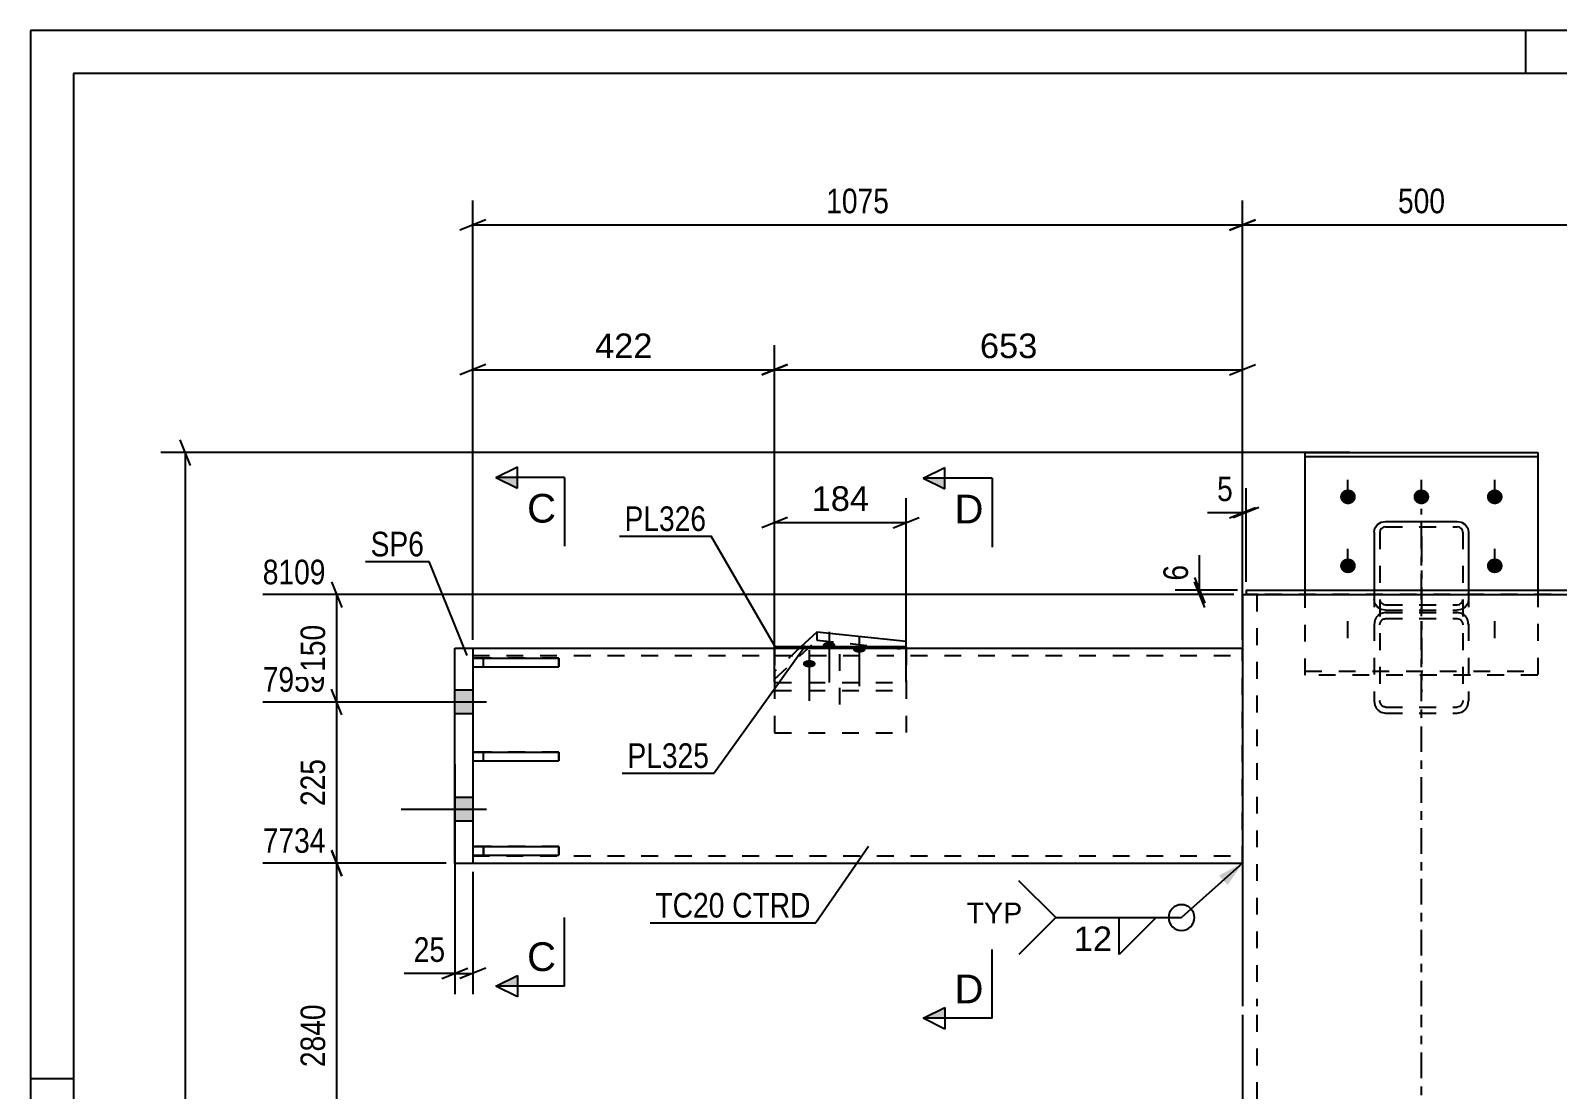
# Model space of a CAD drawing. Header units: millimetres. Extents: x -162 to 432, y -197 to 223.
# Drawn here: x -161.9 to 15.8, y 99.9 to 223.1 of the extents above; entities that cross this region are included whole.
import ezdxf

# ---------------------------------------------------------------- set-up
doc = ezdxf.new("R2010")
doc.units = ezdxf.units.MM
doc.linetypes.add('DXK_LINE_DOT2', pattern=[3.9198, 1.9599, -1.9599])
doc.linetypes.add('DXK_LINE_DOT3', pattern=[5.9187, 2.979, -0.9799, 0.9799, -0.9799])
doc.styles.add('Arial', font='ARIAL.TTF', dxfattribs={"height": 0.2})
doc.styles.add('Arial Narrow', font='ARIALN.TTF', dxfattribs={"height": 0.2})

# ---------------------------------------------------------------- blocks, each defined once
blk = doc.blocks.new('Unknown-284927994-1134')
at = {"color": 5, "linetype": 'Continuous'}
for p, q in [((432.12, 223.11), (-161.88, 223.11)), ((-161.88, 223.11), (-161.88, -196.89)), ((12.12, 218.11), (12.12, 223.11)), ((427.12, 218.11), (-156.88, 218.11)), ((-156.88, 218.11), (-156.88, -191.89)), ((-156.88, 101.11), (-161.88, 101.11))]:
    blk.add_line(p, q, dxfattribs=at)
blk = doc.blocks.new('Part-284927994-1891 - 1824')
at = {"color": 2, "linetype": 'Continuous'}
for p, q in [((-110.41, 128.16), (-100.41, 128.16)), ((-110.41, 128.16), (-110.41, 127.16)), ((-100.41, 128.16), (-100.41, 127.16)), ((-110.41, 127.16), (-100.41, 127.16))]:
    blk.add_line(p, q, dxfattribs=at)
at = {"color": 7, "linetype": 'DXK_LINE_DOT2'}
blk.add_line((-109.16, 127.16), (-109.16, 128.16), dxfattribs=at)
blk = doc.blocks.new('Part-284927994-1838 - 1824')
at = {"linetype": 'Continuous'}
blk.add_hatch(color=2, dxfattribs=at).paths.add_polyline_path([(0, 29.23), (-0.8, 30.63), (0.8, 30.63)])
at = {"color": 7, "linetype": 'DXK_LINE_DOT3'}
for p, q in [((0, 109.56), (0, 167.47)), ((0, 30.17), (0, 108.56)), ((0, -10), (0, 29.17))]:
    blk.add_line(p, q, dxfattribs=at)
at = {"color": 2, "linetype": 'Continuous'}
for p, q in [((-20.83, 157.47), (-20.83, 109.56)), ((-20.83, 157.47), (-20.42, 157.47)), ((-19.02, 157.47), (19.02, 157.47)), ((20.83, 157.47), (20.42, 157.47)), ((20.83, 157.47), (20.83, 109.56)), ((-20.83, 108.56), (-20.83, 30.17)), ((20.83, 108.56), (20.83, 30.17)), ((0, 29.23), (-0.8, 30.63)), ((-0.8, 30.63), (0.8, 30.63)), ((0.8, 30.63), (0, 29.23)), ((-20.83, 29.17), (-20.83, 12.5)), ((20.83, 29.17), (20.83, 12.5))]:
    blk.add_line(p, q, dxfattribs=at)
at = {"color": 7, "linetype": 'DXK_LINE_DOT2'}
for p, q in [((-19.04, 157.47), (-20.42, 157.47)), ((-19.02, 157.47), (-19.86, 157.47)), ((-19.17, 157.47), (-19.17, 109.56)), ((-19.04, 157.47), (-19.02, 157.47)), ((20.42, 157.47), (18.68, 157.47)), ((19.17, 157.47), (19.17, 109.56)), ((-19.17, 108.56), (-19.17, 30.17)), ((19.17, 108.56), (19.17, 30.17)), ((-19.17, 29.17), (-19.17, 0)), ((19.17, 29.17), (19.17, 0)), ((-20.83, 12.5), (-20.83, 0)), ((20.83, 12.5), (20.83, 0)), ((-20.83, 0), (20.83, 0))]:
    blk.add_line(p, q, dxfattribs=at)
at = {"color": 2, "linetype": 'Continuous'}
blk.add_circle((0, 30.13), 1, dxfattribs=at)
blk = doc.blocks.new('Bolt-284927994-1842 - 1824')
at = {"linetype": 'Continuous'}
for points in [[(-112.5, 146.35), (-112.5, 143.6), (-110.41, 143.6), (-110.41, 146.35)], [(-112.5, 146.35), (-112.5, 143.6), (-110.41, 143.6), (-110.41, 146.35)], [(-112.5, 133.85), (-112.5, 131.1), (-110.41, 131.1), (-110.41, 133.85)], [(-112.5, 133.85), (-112.5, 131.1), (-110.41, 131.1), (-110.41, 133.85)]]:
    blk.add_hatch(color=1, dxfattribs=at).paths.add_polyline_path(points)
at = {"color": 1, "linetype": 'Continuous'}
for p, q in [((-110.41, 146.35), (-112.5, 146.35)), ((-110.41, 146.35), (-112.5, 146.35)), ((-108.83, 144.97), (-118.75, 144.97)), ((-108.83, 144.97), (-118.75, 144.97)), ((-110.41, 143.6), (-112.5, 143.6)), ((-110.41, 143.6), (-112.5, 143.6)), ((-110.41, 133.85), (-112.5, 133.85)), ((-110.41, 133.85), (-112.5, 133.85)), ((-108.83, 132.47), (-118.75, 132.47)), ((-108.83, 132.47), (-118.75, 132.47)), ((-110.41, 131.1), (-112.5, 131.1)), ((-110.41, 131.1), (-112.5, 131.1))]:
    blk.add_line(p, q, dxfattribs=at)
blk = doc.blocks.new('Part-284927994-1907 - 1824')
at = {"color": 2, "linetype": 'Continuous'}
for p, q in [((-112.5, 126.22), (-112.5, 151.22)), ((-112.5, 151.22), (-110.41, 151.22)), ((-110.41, 151.22), (-110.41, 150.07)), ((-110.41, 149.07), (-110.41, 139.12)), ((-110.41, 138.12), (-110.41, 128.16)), ((-112.5, 126.22), (-110.41, 126.22)), ((-110.41, 127.16), (-110.41, 126.22))]:
    blk.add_line(p, q, dxfattribs=at)
at = {"color": 7, "linetype": 'DXK_LINE_DOT2'}
for p, q in [((-110.41, 150.07), (-110.41, 149.07)), ((-110.41, 139.12), (-110.41, 138.12)), ((-110.41, 128.16), (-110.41, 127.16))]:
    blk.add_line(p, q, dxfattribs=at)
blk = doc.blocks.new('Bolt-284927994-1843 - 1824')
at = {"linetype": 'Continuous'}
for points in [[(-8.56, 169.71), (-8.37, 169.69), (-8.19, 169.63), (-8.02, 169.54), (-7.88, 169.42), (-7.77, 169.28), (-7.69, 169.11), (-7.65, 168.94), (-7.65, 168.76), (-7.69, 168.58), (-7.77, 168.42), (-7.88, 168.27), (-8.02, 168.15), (-8.19, 168.06), (-8.37, 168), (-8.56, 167.98), (-8.75, 168), (-8.93, 168.06), (-9.1, 168.15), (-9.24, 168.27), (-9.35, 168.42), (-9.43, 168.58), (-9.47, 168.76), (-9.47, 168.94), (-9.43, 169.11), (-9.35, 169.28), (-9.24, 169.42), (-9.1, 169.54), (-8.93, 169.63), (-8.75, 169.69)], [(-0.02, 169.71), (0.17, 169.69), (0.35, 169.63), (0.52, 169.54), (0.66, 169.42), (0.78, 169.28), (0.85, 169.11), (0.89, 168.94), (0.89, 168.76), (0.85, 168.58), (0.78, 168.42), (0.66, 168.27), (0.52, 168.15), (0.35, 168.06), (0.17, 168), (-0.02, 167.98), (-0.21, 168), (-0.39, 168.06), (-0.56, 168.15), (-0.7, 168.27), (-0.81, 168.42), (-0.89, 168.58), (-0.93, 168.76), (-0.93, 168.94), (-0.89, 169.11), (-0.81, 169.28), (-0.7, 169.42), (-0.56, 169.54), (-0.39, 169.63), (-0.21, 169.69)], [(8.52, 169.71), (8.71, 169.69), (8.9, 169.63), (9.06, 169.54), (9.2, 169.42), (9.32, 169.28), (9.4, 169.11), (9.43, 168.94), (9.43, 168.76), (9.4, 168.58), (9.32, 168.42), (9.2, 168.27), (9.06, 168.15), (8.9, 168.06), (8.71, 168), (8.52, 167.98), (8.33, 168), (8.15, 168.06), (7.98, 168.15), (7.84, 168.27), (7.73, 168.42), (7.65, 168.58), (7.61, 168.76), (7.61, 168.94), (7.65, 169.11), (7.73, 169.28), (7.84, 169.42), (7.98, 169.54), (8.15, 169.63), (8.33, 169.69)], [(-8.56, 161.68), (-8.37, 161.66), (-8.19, 161.61), (-8.02, 161.52), (-7.88, 161.4), (-7.77, 161.25), (-7.69, 161.09), (-7.65, 160.91), (-7.65, 160.73), (-7.69, 160.55), (-7.77, 160.39), (-7.88, 160.24), (-8.02, 160.12), (-8.19, 160.03), (-8.37, 159.98), (-8.56, 159.96), (-8.75, 159.98), (-8.93, 160.03), (-9.1, 160.12), (-9.24, 160.24), (-9.35, 160.39), (-9.43, 160.55), (-9.47, 160.73), (-9.47, 160.91), (-9.43, 161.09), (-9.35, 161.25), (-9.24, 161.4), (-9.1, 161.52), (-8.93, 161.61), (-8.75, 161.66)], [(8.52, 161.68), (8.71, 161.66), (8.9, 161.61), (9.06, 161.52), (9.2, 161.4), (9.32, 161.25), (9.4, 161.09), (9.43, 160.91), (9.43, 160.73), (9.4, 160.55), (9.32, 160.39), (9.2, 160.24), (9.06, 160.12), (8.9, 160.03), (8.71, 159.98), (8.52, 159.96), (8.33, 159.98), (8.15, 160.03), (7.98, 160.12), (7.84, 160.24), (7.73, 160.39), (7.65, 160.55), (7.61, 160.73), (7.61, 160.91), (7.65, 161.09), (7.73, 161.25), (7.84, 161.4), (7.98, 161.52), (8.15, 161.61), (8.33, 161.66)]]:
    blk.add_hatch(color=1, dxfattribs=at).paths.add_polyline_path(points)
at = {"color": 1, "linetype": 'Continuous'}
for p, q in [((-8.56, 168.48), (-8.56, 170.84)), ((-0.02, 168.48), (-0.02, 170.84)), ((8.52, 168.48), (8.52, 170.84)), ((-8.56, 160.45), (-8.56, 162.81)), ((8.52, 160.45), (8.52, 162.81))]:
    blk.add_line(p, q, dxfattribs=at)
at = {"color": 1, "linetype": 'DXK_LINE_DOT2'}
for p, q in [((-8.56, 152.42), (-8.56, 154.79)), ((-0.02, 152.42), (-0.02, 154.79)), ((8.52, 152.42), (8.52, 154.79))]:
    blk.add_line(p, q, dxfattribs=at)
blk = doc.blocks.new('Part-284927994-1861 - 1824')
at = {"color": 7, "linetype": 'DXK_LINE_DOT2'}
for p, q in [((-100.41, 150.07), (-110.41, 150.07)), ((-110.41, 150.07), (-110.41, 149.07)), ((-109.16, 149.07), (-109.16, 150.07)), ((-100.41, 149.07), (-100.41, 150.07)), ((-110.41, 149.07), (-100.41, 149.07))]:
    blk.add_line(p, q, dxfattribs=at)
blk = doc.blocks.new('Part-284927994-1862 - 1824')
at = {"color": 7, "linetype": 'DXK_LINE_DOT2'}
for p, q in [((-100.41, 139.12), (-110.41, 139.12)), ((-110.41, 139.12), (-110.41, 138.12)), ((-109.16, 138.12), (-109.16, 139.12)), ((-100.41, 138.12), (-100.41, 139.12)), ((-110.41, 138.12), (-100.41, 138.12))]:
    blk.add_line(p, q, dxfattribs=at)
blk = doc.blocks.new('Part-284927994-1863 - 1824')
at = {"color": 2, "linetype": 'Continuous'}
for p, q in [((-110.41, 150.07), (-100.41, 150.07)), ((-110.41, 150.07), (-110.41, 149.07)), ((-100.41, 150.07), (-100.41, 149.07)), ((-110.41, 149.07), (-100.41, 149.07))]:
    blk.add_line(p, q, dxfattribs=at)
at = {"color": 7, "linetype": 'DXK_LINE_DOT2'}
blk.add_line((-109.16, 149.07), (-109.16, 150.07), dxfattribs=at)
blk = doc.blocks.new('Part-284927994-1864 - 1824')
at = {"color": 2, "linetype": 'Continuous'}
for p, q in [((-110.41, 139.12), (-100.41, 139.12)), ((-110.41, 139.12), (-110.41, 138.12)), ((-100.41, 139.12), (-100.41, 138.12)), ((-110.41, 138.12), (-100.41, 138.12))]:
    blk.add_line(p, q, dxfattribs=at)
at = {"color": 7, "linetype": 'DXK_LINE_DOT2'}
blk.add_line((-109.16, 138.12), (-109.16, 139.12), dxfattribs=at)
blk = doc.blocks.new('Part-284927994-1866 - 1824')
at = {"color": 2, "linetype": 'Continuous'}
for p, q in [((-13.56, 157.97), (-13.56, 174)), ((-13.56, 174), (13.52, 174)), ((-13.56, 173.54), (13.52, 173.54)), ((13.52, 174), (13.52, 157.97))]:
    blk.add_line(p, q, dxfattribs=at)
at = {"color": 7, "linetype": 'DXK_LINE_DOT2'}
for p, q in [((-13.56, 148.09), (-13.56, 157.97)), ((13.52, 157.97), (13.52, 148.09)), ((-13.56, 148.55), (13.52, 148.55)), ((13.52, 148.09), (-13.56, 148.09))]:
    blk.add_line(p, q, dxfattribs=at)
blk = doc.blocks.new('Part-284927994-1882 - 1824')
at = {"color": 2, "linetype": 'Continuous'}
for p, q in [((-20.42, 157.97), (20.42, 157.97)), ((-20.42, 157.97), (-20.42, 157.47)), ((-20.42, 157.47), (-19.02, 157.47)), ((20.42, 157.47), (19.02, 157.47)), ((20.42, 157.97), (20.42, 157.47))]:
    blk.add_line(p, q, dxfattribs=at)
at = {"color": 7, "linetype": 'DXK_LINE_DOT2'}
blk.add_line((19.02, 157.47), (-19.02, 157.47), dxfattribs=at)
blk = doc.blocks.new('Part-284927994-1888 - 1824')
at = {"color": 7, "linetype": 'DXK_LINE_DOT2'}
for p, q in [((-100.41, 128.16), (-110.41, 128.16)), ((-110.41, 128.16), (-110.41, 127.16)), ((-109.16, 128.16), (-109.16, 127.16)), ((-100.41, 127.16), (-100.41, 128.16)), ((-110.41, 127.16), (-100.41, 127.16))]:
    blk.add_line(p, q, dxfattribs=at)
blk = doc.blocks.new('Part-284927994-2001 - 1824')
at = {"color": 2, "linetype": 'Continuous'}
for p, q in [((-110.41, 151.22), (-20.83, 151.22)), ((-110.41, 126.22), (-20.83, 126.22))]:
    blk.add_line(p, q, dxfattribs=at)
at = {"color": 7, "linetype": 'DXK_LINE_DOT2'}
for p, q in [((-110.41, 151.22), (-110.41, 126.22)), ((-20.83, 126.22), (-20.83, 151.22)), ((-20.83, 151.22), (-20.83, 151.22)), ((-20.83, 151.22), (-20.83, 151.22)), ((-110.41, 150.39), (-20.83, 150.39)), ((-110.41, 127.06), (-20.83, 127.06)), ((-20.83, 126.22), (-20.83, 126.22)), ((-20.83, 126.22), (-20.83, 126.22))]:
    blk.add_line(p, q, dxfattribs=at)
blk = doc.blocks.new('Part-284927994-2022 - 1824')
at = {"color": 2, "linetype": 'Continuous'}
for p, q in [((-5.42, 165.21), (-5.13, 165.62)), ((-5.13, 165.62), (-4.7, 165.89)), ((-4.7, 165.89), (-4.19, 165.99)), ((-4.19, 165.99), (4.15, 165.99)), ((4.15, 165.99), (4.66, 165.89)), ((4.66, 165.89), (5.09, 165.62)), ((5.09, 165.62), (5.38, 165.21)), ((-5.52, 164.73), (-5.42, 165.21)), ((-5.52, 164.73), (-5.52, 157.97)), ((5.38, 165.21), (5.48, 164.73)), ((5.48, 164.73), (5.48, 157.97))]:
    blk.add_line(p, q, dxfattribs=at)
at = {"color": 7, "linetype": 'DXK_LINE_DOT2'}
for p, q in [((-4.44, 165.31), (-4.66, 165.18)), ((-4.19, 165.36), (-4.44, 165.31)), ((-4.19, 165.36), (4.15, 165.36)), ((4.4, 165.31), (4.15, 165.36)), ((4.62, 165.18), (4.4, 165.31)), ((-4.8, 164.97), (-4.85, 164.73)), ((-4.85, 164.73), (-4.85, 145.1)), ((-4.66, 165.18), (-4.8, 164.97)), ((4.76, 164.97), (4.62, 165.18)), ((4.81, 164.73), (4.76, 164.97)), ((4.81, 164.73), (4.81, 145.1)), ((-5.52, 157.97), (-5.52, 145.1)), ((-5.42, 156.42), (-5.52, 156.9)), ((-5.13, 156.02), (-5.42, 156.42)), ((-4.85, 156.9), (-4.8, 156.66)), ((-4.8, 156.66), (-4.66, 156.46)), ((-4.66, 156.46), (-4.44, 156.33)), ((4.4, 156.33), (4.62, 156.46)), ((4.62, 156.46), (4.76, 156.66)), ((4.76, 156.66), (4.81, 156.9)), ((5.38, 156.42), (5.09, 156.02)), ((5.48, 156.9), (5.38, 156.42)), ((5.48, 157.97), (5.48, 145.1)), ((-4.7, 155.75), (-5.13, 156.02)), ((-4.19, 155.65), (-4.7, 155.75)), ((-4.19, 155.39), (-4.7, 155.28)), ((-4.44, 156.33), (-4.19, 156.28)), ((-4.44, 154.62), (-4.19, 154.68)), ((-4.19, 156.28), (4.15, 156.28)), ((-4.19, 155.65), (4.15, 155.65)), ((-4.19, 155.39), (4.15, 155.39)), ((-4.19, 154.68), (4.15, 154.68)), ((4.15, 156.28), (4.4, 156.33)), ((4.66, 155.75), (4.15, 155.65)), ((4.66, 155.28), (4.15, 155.39)), ((4.15, 154.68), (4.4, 154.62)), ((5.09, 156.02), (4.66, 155.75)), ((-5.42, 154.51), (-5.52, 153.97)), ((-4.85, 153.97), (-4.8, 154.24)), ((4.76, 154.24), (4.81, 153.97)), ((5.48, 153.97), (5.38, 154.51)), ((-5.52, 145.1), (-5.42, 144.56)), ((-4.8, 144.83), (-4.85, 145.1)), ((-4.19, 144.39), (-4.44, 144.44)), ((-4.19, 144.39), (4.15, 144.39)), ((4.4, 144.44), (4.15, 144.39)), ((4.81, 145.1), (4.76, 144.83)), ((5.38, 144.56), (5.48, 145.1)), ((-4.7, 143.79), (-4.19, 143.68)), ((-4.19, 143.68), (4.15, 143.68)), ((4.15, 143.68), (4.66, 143.79))]:
    blk.add_line(p, q, dxfattribs=at)
at = {"color": 7, "linetype": 'DXK_LINE_DOT3'}
blk.add_line((-0.02, 164.24), (-0.02, 146.11), dxfattribs=at)
at = {"color": 7, "linetype": 'DXK_LINE_DOT2'}
for centre, radius, start, end in [((-4.13, 154.02), 1.38, 114.3199, 159.2417), ((-4.16, 153.99), 0.69, 114.3199, 159.2417), ((4.12, 153.99), 0.69, 20.7583, 65.6801), ((4.09, 154.02), 1.38, 20.7583, 65.6801), ((-4.13, 145.05), 1.38, 200.7583, 245.6801), ((-4.16, 145.07), 0.69, 200.7583, 245.6801), ((4.12, 145.07), 0.69, 294.3199, 339.2417), ((4.09, 145.05), 1.38, 294.3199, 339.2417)]:
    blk.add_arc(centre, radius, start, end, dxfattribs=at)
blk = doc.blocks.new('Part-284927994-2025 - 1824')
at = {"color": 2, "linetype": 'Continuous'}
for p, q in [((-75.28, 151.39), (-75.28, 151.22)), ((-59.98, 151.39), (-75.28, 151.39)), ((-59.98, 151.22), (-59.98, 151.39))]:
    blk.add_line(p, q, dxfattribs=at)
at = {"color": 7, "linetype": 'DXK_LINE_DOT2'}
for p, q in [((-75.28, 151.22), (-75.28, 141.39)), ((-59.98, 151.22), (-59.98, 141.39)), ((-75.28, 141.39), (-59.98, 141.39))]:
    blk.add_line(p, q, dxfattribs=at)
blk = doc.blocks.new('Bolt-284927994-2026 - 1824')
at = {"linetype": 'Continuous'}
for points in [[(-68.95, 151.14), (-69.11, 151.15), (-69.26, 151.18), (-69.39, 151.22), (-69.51, 151.28), (-69.6, 151.35), (-69.66, 151.43), (-69.7, 151.52), (-69.7, 151.61), (-69.66, 151.69), (-69.6, 151.77), (-69.51, 151.85), (-69.39, 151.9), (-69.26, 151.95), (-69.11, 151.97), (-68.95, 151.98), (-68.79, 151.97), (-68.65, 151.95), (-68.51, 151.9), (-68.39, 151.85), (-68.3, 151.77), (-68.24, 151.69), (-68.2, 151.61), (-68.2, 151.52), (-68.24, 151.43), (-68.3, 151.35), (-68.39, 151.28), (-68.51, 151.22), (-68.65, 151.18), (-68.79, 151.15)], [(-65.43, 150.7), (-65.59, 150.71), (-65.74, 150.74), (-65.87, 150.78), (-65.99, 150.84), (-66.08, 150.91), (-66.14, 150.99), (-66.18, 151.08), (-66.18, 151.17), (-66.14, 151.25), (-66.08, 151.33), (-65.99, 151.4), (-65.87, 151.46), (-65.74, 151.51), (-65.59, 151.54), (-65.43, 151.54), (-65.27, 151.54), (-65.13, 151.51), (-64.99, 151.46), (-64.87, 151.4), (-64.78, 151.33), (-64.72, 151.25), (-64.68, 151.17), (-64.68, 151.08), (-64.72, 150.99), (-64.78, 150.91), (-64.87, 150.84), (-64.99, 150.78), (-65.13, 150.74), (-65.27, 150.71)], [(-71.25, 148.99), (-71.41, 149), (-71.56, 149.03), (-71.69, 149.07), (-71.81, 149.13), (-71.9, 149.21), (-71.96, 149.29), (-72, 149.38), (-72, 149.47), (-71.96, 149.56), (-71.9, 149.64), (-71.81, 149.72), (-71.69, 149.78), (-71.56, 149.82), (-71.41, 149.85), (-71.25, 149.86), (-71.09, 149.85), (-70.95, 149.82), (-70.81, 149.78), (-70.69, 149.72), (-70.6, 149.64), (-70.54, 149.56), (-70.51, 149.47), (-70.51, 149.38), (-70.54, 149.29), (-70.6, 149.21), (-70.69, 149.13), (-70.81, 149.07), (-70.95, 149.03), (-71.09, 149)]]:
    blk.add_hatch(color=1, dxfattribs=at).paths.add_polyline_path(points)
at = {"color": 1, "linetype": 'Continuous'}
for p, q in [((-68.95, 153.13), (-68.95, 147.26)), ((-65.43, 152.69), (-65.43, 146.81)), ((-71.25, 150.99), (-71.25, 145.12))]:
    blk.add_line(p, q, dxfattribs=at)
at = {"color": 1, "linetype": 'DXK_LINE_DOT2'}
blk.add_line((-67.73, 150.55), (-67.73, 144.67), dxfattribs=at)
blk = doc.blocks.new('Part-284927994-2055 - 1824')
at = {"color": 2, "linetype": 'Continuous'}
for p, q in [((-70.39, 153.11), (-72.25, 151.39)), ((-59.98, 152.03), (-70.39, 153.11)), ((-59.98, 151.39), (-59.98, 152.03))]:
    blk.add_line(p, q, dxfattribs=at)
at = {"color": 7, "linetype": 'DXK_LINE_DOT2'}
for p, q in [((-70.39, 153.11), (-70.39, 152.17)), ((-75.28, 147.63), (-70.39, 152.17)), ((-72.25, 151.39), (-75.28, 148.56)), ((-70.39, 152.17), (-59.98, 151.09)), ((-59.98, 151.39), (-59.98, 146.31)), ((-75.28, 148.56), (-75.28, 146.31)), ((-75.28, 147.25), (-59.98, 147.25)), ((-75.28, 146.31), (-59.98, 146.31))]:
    blk.add_line(p, q, dxfattribs=at)
blk = doc.blocks.new('StraightDimension-284927994-9728 - 1824')
at = {"color": 7, "linetype": 'Continuous'}
for p, q in [((-75.28, 147.31), (-75.28, 168.71)), ((-59.98, 147.31), (-59.98, 168.71)), ((-73.78, 166.46), (-76.78, 165.26)), ((-75.28, 165.86), (-59.98, 165.86)), ((-61.48, 165.26), (-58.48, 166.46))]:
    blk.add_line(p, q, dxfattribs=at)
at = {"color": 0}
blk.add_wipeout([(-63.69, 166.61), (-63.69, 170.81), (-71.57, 170.81), (-71.57, 166.61)], dxfattribs=at)
at = {"color": 3, "style": 'Arial'}
blk.add_text('184', height=2.865, dxfattribs=at).set_placement((-70.97, 167.21))
blk = doc.blocks.new('StraightDimension-284927994-2338 - 1824')
at = {"color": 7, "linetype": 'Continuous'}
for p, q in [((-125.64, 143.47), (-126.84, 146.47)), ((-117.66, 144.97), (-134.85, 144.97)), ((-126.24, 126.22), (-126.24, 144.97)), ((-113.5, 126.22), (-134.85, 126.22)), ((-126.84, 127.72), (-125.64, 124.72))]:
    blk.add_line(p, q, dxfattribs=at)
at = {"color": 0, "linetype": 'Continuous'}
blk.add_wipeout([(-126.94, 145.57), (-126.94, 149.77), (-135.45, 149.77), (-135.45, 145.57)], dxfattribs=at)
at = {"color": 0}
blk.add_wipeout([(-126.99, 138.94), (-131.19, 138.94), (-131.19, 132.26), (-126.99, 132.26)], dxfattribs=at)
at = {"color": 3, "linetype": 'Continuous', "style": 'Arial Narrow'}
blk.add_text('7959', height=2.863, dxfattribs=at).set_placement((-134.85, 146.17))
at = {"color": 3, "style": 'Arial Narrow'}
blk.add_text('225', height=2.863, rotation=90.0002, dxfattribs=at).set_placement((-127.59, 132.86))
blk = doc.blocks.new('StraightDimension-284927994-9679 - 1824')
at = {"color": 7, "linetype": 'Continuous'}
for p, q in [((-75.28, 150.27), (-75.28, 186.49)), ((-20.83, 152.22), (-20.83, 186.49)), ((-73.78, 184.24), (-76.78, 183.04)), ((-75.28, 183.64), (-20.83, 183.64)), ((-22.33, 183.04), (-19.33, 184.24))]:
    blk.add_line(p, q, dxfattribs=at)
at = {"color": 0}
blk.add_wipeout([(-44.12, 184.39), (-44.12, 188.59), (-51.99, 188.59), (-51.99, 184.39)], dxfattribs=at)
at = {"color": 3, "style": 'Arial'}
blk.add_text('653', height=2.865, dxfattribs=at).set_placement((-51.39, 184.99))
blk = doc.blocks.new('StraightDimension-284927994-2062 - 1824')
at = {"color": 7, "linetype": 'Continuous'}
for p, q in [((-112.5, 137.72), (-112.5, 110.98)), ((-110.41, 125.22), (-110.41, 110.98)), ((-114, 112.78), (-111, 113.98)), ((-108.91, 113.98), (-111.91, 112.78)), ((-112.5, 113.38), (-110.41, 113.38))]:
    blk.add_line(p, q, dxfattribs=at)
at = {"color": 0}
blk.add_wipeout([(-113.02, 114.13), (-113.02, 118.33), (-117.88, 118.33), (-117.88, 114.13)], dxfattribs=at)
at = {"color": 7, "linetype": 'Continuous'}
blk.add_line((-112.5, 113.38), (-118.4, 113.38), dxfattribs=at)
blk.add_line((-112.5, 113.38), (-118.4, 113.38), dxfattribs=at)
at = {"color": 3, "style": 'Arial Narrow'}
blk.add_text('25', height=2.863, dxfattribs=at).set_placement((-117.28, 114.73))
blk = doc.blocks.new('StraightDimension-284927994-2210 - 1824')
at = {"color": 7, "linetype": 'Continuous'}
for p, q in [((-20.83, 158.47), (-20.83, 169.85)), ((-20.42, 158.97), (-20.42, 169.85)), ((-22.33, 166.4), (-19.33, 167.6)), ((-18.92, 167.6), (-21.92, 166.4)), ((-20.83, 167), (-20.42, 167))]:
    blk.add_line(p, q, dxfattribs=at)
at = {"color": 0}
blk.add_wipeout([(-21.36, 167.75), (-21.36, 171.95), (-24.39, 171.95), (-24.39, 167.75)], dxfattribs=at)
at = {"color": 7, "linetype": 'Continuous'}
blk.add_line((-20.83, 167), (-24.91, 167), dxfattribs=at)
blk.add_line((-20.83, 167), (-24.91, 167), dxfattribs=at)
at = {"color": 3, "style": 'Arial Narrow'}
blk.add_text('5', height=2.86, dxfattribs=at).set_placement((-23.79, 168.35))
blk = doc.blocks.new('StraightDimension-284927994-2329 - 1824')
at = {"color": 7, "linetype": 'Continuous'}
for p, q in [((-126.84, 158.97), (-125.64, 155.97)), ((-21.83, 157.47), (-134.85, 157.47)), ((-126.24, 144.97), (-126.24, 157.47)), ((-125.64, 143.47), (-126.84, 146.47)), ((-117.66, 144.97), (-134.85, 144.97))]:
    blk.add_line(p, q, dxfattribs=at)
at = {"color": 0, "linetype": 'Continuous'}
blk.add_wipeout([(-126.94, 158.07), (-126.94, 162.27), (-135.45, 162.27), (-135.45, 158.07)], dxfattribs=at)
at = {"color": 0}
blk.add_wipeout([(-126.99, 154.56), (-131.19, 154.56), (-131.19, 147.88), (-126.99, 147.88)], dxfattribs=at)
at = {"color": 3, "linetype": 'Continuous', "style": 'Arial Narrow'}
blk.add_text('8109', height=2.863, dxfattribs=at).set_placement((-134.85, 158.67))
at = {"color": 3, "style": 'Arial Narrow'}
blk.add_text('150', height=2.863, rotation=90.0002, dxfattribs=at).set_placement((-127.59, 148.48))
blk = doc.blocks.new('StraightDimension-284927994-2347 - 1824')
at = {"color": 7, "linetype": 'Continuous'}
for p, q in [((-113.5, 126.22), (-134.85, 126.22)), ((-125.64, 124.72), (-126.84, 127.72)), ((-126.24, 86.06), (-126.24, 126.22)), ((-126.84, 87.56), (-125.64, 84.56)), ((-67.66, 86.06), (-134.85, 86.06))]:
    blk.add_line(p, q, dxfattribs=at)
at = {"color": 0, "linetype": 'Continuous'}
blk.add_wipeout([(-126.94, 126.82), (-126.94, 131.02), (-135.45, 131.02), (-135.45, 126.82)], dxfattribs=at)
at = {"color": 0}
blk.add_wipeout([(-126.99, 110.4), (-131.19, 110.4), (-131.19, 101.88), (-126.99, 101.88)], dxfattribs=at)
at = {"color": 3, "linetype": 'Continuous', "style": 'Arial Narrow'}
blk.add_text('7734', height=2.863, dxfattribs=at).set_placement((-134.85, 127.42))
at = {"color": 3, "style": 'Arial Narrow'}
blk.add_text('2840', height=2.863, rotation=90.0002, dxfattribs=at).set_placement((-127.59, 102.48))
blk = doc.blocks.new('StraightDimension-284927994-2402 - 1824')
at = {"color": 7, "linetype": 'Continuous'}
for p, q in [((-26.43, 159.47), (-25.23, 156.47)), ((-25.23, 155.97), (-26.43, 158.97)), ((-21.42, 157.97), (-28.68, 157.97)), ((-21.83, 157.47), (-28.68, 157.47)), ((-25.83, 157.47), (-25.83, 157.97))]:
    blk.add_line(p, q, dxfattribs=at)
at = {"color": 0}
blk.add_wipeout([(-26.58, 161.52), (-30.78, 161.52), (-30.78, 158.5), (-26.58, 158.5)], dxfattribs=at)
at = {"color": 7, "linetype": 'Continuous'}
blk.add_line((-25.83, 157.97), (-25.83, 162.05), dxfattribs=at)
blk.add_line((-25.83, 157.97), (-25.83, 162.05), dxfattribs=at)
at = {"color": 3, "style": 'Arial Narrow'}
blk.add_text('6', height=2.86, rotation=90.0002, dxfattribs=at).set_placement((-27.18, 159.1))
blk = doc.blocks.new('StraightDimension-284927994-9454 - 1824')
at = {"color": 7, "linetype": 'Continuous'}
for p, q in [((-20.83, 152.22), (-20.83, 203.35)), ((20.84, 152.22), (20.84, 203.35)), ((-19.33, 201.1), (-22.33, 199.9)), ((19.34, 199.9), (22.34, 201.1)), ((-20.83, 200.5), (20.84, 200.5))]:
    blk.add_line(p, q, dxfattribs=at)
at = {"color": 0}
blk.add_wipeout([(3.35, 201.25), (3.35, 205.45), (-3.34, 205.45), (-3.34, 201.25)], dxfattribs=at)
at = {"color": 3, "style": 'Arial Narrow'}
blk.add_text('500', height=2.863, dxfattribs=at).set_placement((-2.74, 201.85))
blk = doc.blocks.new('StraightDimension-284927994-9455 - 1824')
at = {"color": 7, "linetype": 'Continuous'}
for p, q in [((-110.41, 152.22), (-110.41, 203.35)), ((-20.83, 152.22), (-20.83, 203.35)), ((-108.91, 201.1), (-111.91, 199.9)), ((-22.33, 199.9), (-19.33, 201.1)), ((-110.41, 200.5), (-20.83, 200.5))]:
    blk.add_line(p, q, dxfattribs=at)
at = {"color": 0}
blk.add_wipeout([(-61.37, 201.25), (-61.37, 205.45), (-69.88, 205.45), (-69.88, 201.25)], dxfattribs=at)
at = {"color": 3, "style": 'Arial Narrow'}
blk.add_text('1075', height=2.863, dxfattribs=at).set_placement((-69.28, 201.85))
blk = doc.blocks.new('StraightDimension-284927994-9669 - 1824')
at = {"color": 7, "linetype": 'Continuous'}
for p, q in [((-143.25, 172.5), (-144.45, 175.5)), ((-8.35, 174), (-146.7, 174)), ((-143.85, -2.08), (-143.85, 174)), ((-144.45, -0.58), (-143.25, -3.58)), ((-34.33, -2.08), (-146.7, -2.08))]:
    blk.add_line(p, q, dxfattribs=at)
at = {"color": 0}
blk.add_wipeout([(-144.6, 91.01), (-148.8, 91.01), (-148.8, 80.91), (-144.6, 80.91)], dxfattribs=at)
at = {"color": 3, "style": 'Arial'}
blk.add_text('8332', height=2.865, rotation=90.0002, dxfattribs=at).set_placement((-145.2, 81.51))
blk = doc.blocks.new('StraightDimension-284927994-9680 - 1824')
at = {"color": 7, "linetype": 'Continuous'}
for p, q in [((-110.41, 152.22), (-110.41, 186.49)), ((-75.28, 150.27), (-75.28, 186.49)), ((-108.91, 184.24), (-111.91, 183.04)), ((-110.41, 183.64), (-75.28, 183.64)), ((-76.78, 183.04), (-73.78, 184.24))]:
    blk.add_line(p, q, dxfattribs=at)
at = {"color": 0}
blk.add_wipeout([(-88.91, 184.39), (-88.91, 188.59), (-96.78, 188.59), (-96.78, 184.39)], dxfattribs=at)
at = {"color": 3, "style": 'Arial'}
blk.add_text('422', height=2.865, dxfattribs=at).set_placement((-96.18, 184.99))
blk = doc.blocks.new('Mark-284927994-1903 - 1824')
at = {"color": 0}
blk.add_wipeout([(-116.09, 161.92), (-116.09, 164.92), (-122.3, 164.92), (-122.3, 161.92)], dxfattribs=at)
blk.add_wipeout([(-116.09, 161.92), (-116.09, 164.92), (-122.3, 164.92), (-122.3, 161.92)], dxfattribs=at)
at = {"color": 30, "linetype": 'Continuous'}
for p in [(-122.9, 161.32), (-111.05, 150.4)]:
    blk.add_line(p, (-115.49, 161.32), dxfattribs=at)
at = {"color": 3, "style": 'Arial Narrow'}
blk.add_text('SP6', height=2.863, dxfattribs=at).set_placement((-122.3, 161.92))
blk = doc.blocks.new('Mark-284927994-9738 - 1824')
at = {"color": 0}
blk.add_wipeout([(-83.25, 164.87), (-83.25, 167.87), (-92.75, 167.87), (-92.75, 164.87)], dxfattribs=at)
blk.add_wipeout([(-83.25, 164.87), (-83.25, 167.87), (-92.75, 167.87), (-92.75, 164.87)], dxfattribs=at)
at = {"color": 30, "linetype": 'Continuous'}
for p in [(-93.35, 164.27), (-75.15, 151.28)]:
    blk.add_line(p, (-82.65, 164.27), dxfattribs=at)
at = {"color": 3, "style": 'Arial Narrow'}
blk.add_text('PL326', height=2.863, dxfattribs=at).set_placement((-92.75, 164.87))
blk = doc.blocks.new('Mark-284927994-1997 - 1824')
at = {"color": 0}
for points in [[(-81.12, 119.89), (-81.12, 122.89), (-89.15, 122.89), (-89.15, 119.89)], [(-71.09, 119.89), (-71.09, 122.89), (-80.22, 122.89), (-80.22, 119.89)]]:
    blk.add_wipeout(points, dxfattribs=at)
for points in [[(-81.12, 119.89), (-81.12, 122.89), (-89.15, 122.89), (-89.15, 119.89)], [(-71.09, 119.89), (-71.09, 122.89), (-80.22, 122.89), (-80.22, 119.89)]]:
    blk.add_wipeout(points, dxfattribs=at)
at = {"color": 30, "linetype": 'Continuous'}
for p in [(-64.37, 128.17), (-89.75, 119.29)]:
    blk.add_line(p, (-70.49, 119.29), dxfattribs=at)
at = {"color": 3, "style": 'Arial Narrow'}
for s, p in [('TC20', (-89.15, 119.89)), ('CTRD', (-80.22, 119.89))]:
    blk.add_text(s, height=2.863, dxfattribs=at).set_placement(p)
blk = doc.blocks.new('SectionMark-284927994-2450 - 1824')
at = {"linetype": 'Continuous'}
for points in [[(-105.22, 171.1), (-105.22, 169.85), (-107.72, 171.1)], [(-105.22, 113.16), (-105.22, 111.91), (-107.72, 111.91)]]:
    blk.add_hatch(color=6, dxfattribs=at).paths.add_polyline_path(points)
at = {"color": 6, "linetype": 'Continuous'}
for p, q in [((-107.72, 171.1), (-105.22, 172.35)), ((-99.72, 171.1), (-107.72, 171.1)), ((-107.72, 171.1), (-105.22, 169.85)), ((-105.22, 169.85), (-105.22, 172.35)), ((-99.72, 171.1), (-99.72, 163.1)), ((-99.72, 111.91), (-99.72, 119.91)), ((-107.72, 111.91), (-105.22, 113.16)), ((-105.22, 113.16), (-105.22, 110.66)), ((-99.72, 111.91), (-107.72, 111.91)), ((-105.22, 110.66), (-107.72, 111.91))]:
    blk.add_line(p, q, dxfattribs=at)
at = {"color": 0, "linetype": 'Continuous'}
for points in [[(-100.72, 165.85), (-100.72, 169.35), (-104.09, 169.35), (-104.09, 165.85)], [(-100.72, 113.66), (-100.72, 117.16), (-104.09, 117.16), (-104.09, 113.66)]]:
    blk.add_wipeout(points, dxfattribs=at)
at = {"color": 3, "linetype": 'Continuous', "style": 'Arial'}
for p in [(-104.09, 165.85), (-104.09, 113.66)]:
    blk.add_text('C', height=3.34, dxfattribs=at).set_placement(p)
blk = doc.blocks.new('WeldMark-284927994-2482 - 1824')
at = {"linetype": 'Continuous'}
blk.add_hatch(color=30, dxfattribs=at).paths.add_polyline_path([(-23.57, 124.78), (-20.83, 126.22), (-22.57, 123.67)])
at = {"color": 30, "linetype": 'Continuous'}
blk.add_line((-20.83, 126.22), (-27.93, 119.88), dxfattribs=at)
at = {"color": 3, "linetype": 'Continuous'}
for q in [(-46.86, 124.17), (-46.86, 115.6)]:
    blk.add_line((-42.57, 119.88), q, dxfattribs=at)
for start, end in [(90, 270), (270, 90)]:
    blk.add_arc((-27.93, 119.88), 1.5, start, end, dxfattribs=at)
at = {"color": 0}
blk.add_wipeout([(-35.83, 115.78), (-35.83, 119.18), (-40.67, 119.18), (-40.67, 115.78)], dxfattribs=at)
at = {"color": 30, "linetype": 'Continuous'}
blk.add_line((-42.57, 119.88), (-27.93, 119.88), dxfattribs=at)
at = {"color": 3, "linetype": 'Continuous'}
for p, q in [((-35.17, 119.88), (-30.88, 119.88)), ((-30.88, 119.88), (-35.17, 115.6)), ((-35.17, 115.6), (-35.17, 119.88))]:
    blk.add_line(p, q, dxfattribs=at)
at = {"color": 3, "style": 'Arial'}
blk.add_text('12', height=2.865, dxfattribs=at).set_placement((-40.47, 115.98))
at = {"color": 0, "linetype": 'Continuous'}
blk.add_wipeout([(-46.47, 119.23), (-46.47, 121.73), (-52.95, 121.73), (-52.95, 119.23)], dxfattribs=at)
blk.add_wipeout([(-46.47, 119.23), (-46.47, 121.73), (-52.95, 121.73), (-52.95, 119.23)], dxfattribs=at)
at = {"color": 3, "linetype": 'Continuous', "style": 'Arial'}
blk.add_text('TYP', height=2.388, dxfattribs=at).set_placement((-52.95, 119.23))
blk = doc.blocks.new('Mark-284927994-9741 - 1824')
at = {"color": 0}
blk.add_wipeout([(-82.91, 137.3), (-82.91, 140.3), (-92.41, 140.3), (-92.41, 137.3)], dxfattribs=at)
blk.add_wipeout([(-82.91, 137.3), (-82.91, 140.3), (-92.41, 140.3), (-92.41, 137.3)], dxfattribs=at)
at = {"color": 30, "linetype": 'Continuous'}
for p in [(-71.7, 151.51), (-93.01, 136.7)]:
    blk.add_line(p, (-82.31, 136.7), dxfattribs=at)
at = {"color": 3, "style": 'Arial Narrow'}
blk.add_text('PL325', height=2.863, dxfattribs=at).set_placement((-92.41, 137.3))
blk = doc.blocks.new('SectionMark-284927994-10639 - 1824')
at = {"linetype": 'Continuous'}
for points in [[(-55.48, 171.01), (-55.48, 169.76), (-57.98, 171.01)], [(-55.48, 109.41), (-55.48, 108.16), (-57.98, 108.16)]]:
    blk.add_hatch(color=6, dxfattribs=at).paths.add_polyline_path(points)
at = {"color": 6, "linetype": 'Continuous'}
for p, q in [((-57.98, 171.01), (-55.48, 172.26)), ((-49.98, 171.01), (-57.98, 171.01)), ((-57.98, 171.01), (-55.48, 169.76)), ((-55.48, 169.76), (-55.48, 172.26)), ((-49.98, 171.01), (-49.98, 163.01)), ((-49.98, 108.16), (-49.98, 116.16)), ((-57.98, 108.16), (-55.48, 109.41)), ((-55.48, 109.41), (-55.48, 106.91)), ((-49.98, 108.16), (-57.98, 108.16)), ((-55.48, 106.91), (-57.98, 108.16))]:
    blk.add_line(p, q, dxfattribs=at)
at = {"color": 0, "linetype": 'Continuous'}
for points in [[(-50.98, 165.76), (-50.98, 169.26), (-54.35, 169.26), (-54.35, 165.76)], [(-50.98, 109.91), (-50.98, 113.41), (-54.35, 113.41), (-54.35, 109.91)]]:
    blk.add_wipeout(points, dxfattribs=at)
at = {"color": 3, "linetype": 'Continuous', "style": 'Arial'}
for p in [(-54.35, 165.76), (-54.35, 109.91)]:
    blk.add_text('D', height=3.34, dxfattribs=at).set_placement(p)

msp = doc.modelspace()

# ---------------------------------------------------------------- block references
for name in ['Unknown-284927994-1134', 'Part-284927994-1866 - 1824', 'Bolt-284927994-1843 - 1824', 'Part-284927994-1838 - 1824', 'Part-284927994-2022 - 1824', 'Part-284927994-1882 - 1824', 'Part-284927994-2055 - 1824', 'Bolt-284927994-2026 - 1824', 'Part-284927994-1907 - 1824', 'Part-284927994-2001 - 1824', 'Part-284927994-2025 - 1824', 'Part-284927994-1861 - 1824', 'Part-284927994-1863 - 1824', 'Bolt-284927994-1842 - 1824', 'Part-284927994-1862 - 1824', 'Part-284927994-1864 - 1824', 'Part-284927994-1891 - 1824', 'Part-284927994-1888 - 1824']:
    msp.add_blockref(name, (0, 0))

# ---------------------------------------------------------------- next in the draw order: block references
for name in ['StraightDimension-284927994-9728 - 1824', 'StraightDimension-284927994-2338 - 1824']:
    msp.add_blockref(name, (0, 0))

# ---------------------------------------------------------------- next in the draw order: block references
for name in ['StraightDimension-284927994-9679 - 1824', 'StraightDimension-284927994-2062 - 1824']:
    msp.add_blockref(name, (0, 0))

# ---------------------------------------------------------------- next in the draw order: block references
for name in ['StraightDimension-284927994-2210 - 1824', 'StraightDimension-284927994-2347 - 1824']:
    msp.add_blockref(name, (0, 0))

# ---------------------------------------------------------------- next in the draw order: block references
msp.add_blockref('StraightDimension-284927994-2329 - 1824', (0, 0))

# ---------------------------------------------------------------- next in the draw order: block references
msp.add_blockref('StraightDimension-284927994-2402 - 1824', (0, 0))

# ---------------------------------------------------------------- next in the draw order: block references
msp.add_blockref('StraightDimension-284927994-9454 - 1824', (0, 0))

# ---------------------------------------------------------------- next in the draw order: block references
msp.add_blockref('StraightDimension-284927994-9455 - 1824', (0, 0))

# ---------------------------------------------------------------- next in the draw order: block references
msp.add_blockref('StraightDimension-284927994-9669 - 1824', (0, 0))

# ---------------------------------------------------------------- next in the draw order: block references
for name in ['StraightDimension-284927994-9680 - 1824', 'Mark-284927994-1997 - 1824', 'WeldMark-284927994-2482 - 1824']:
    msp.add_blockref(name, (0, 0))

# ---------------------------------------------------------------- next in the draw order: block references
for name in ['SectionMark-284927994-2450 - 1824', 'SectionMark-284927994-10639 - 1824', 'Mark-284927994-9738 - 1824', 'Mark-284927994-1903 - 1824']:
    msp.add_blockref(name, (0, 0))

# ---------------------------------------------------------------- next in the draw order: block references
msp.add_blockref('Mark-284927994-9741 - 1824', (0, 0))

doc.saveas('drawing.dxf')
